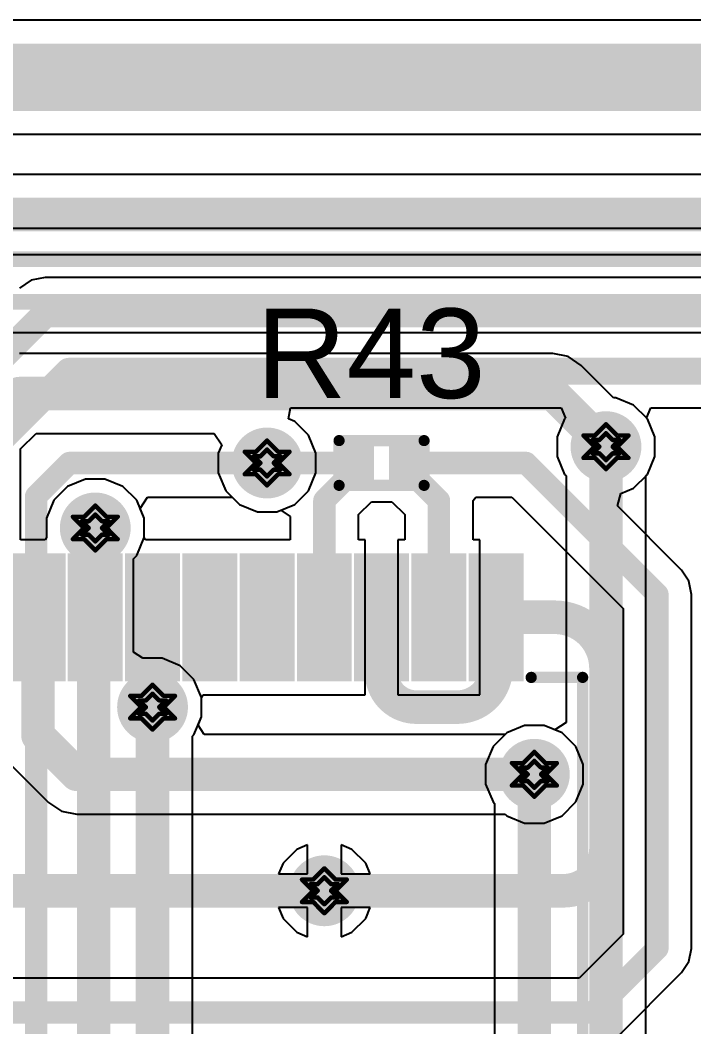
# Model space of a CAD drawing. Header units: inches. Extents: x -18 to 237, y -41 to 211.
# Drawn here: x 57.1 to 64.75, y 69.4 to 80.82 of the extents above; entities that cross this region are included whole.
import ezdxf

# ---------------------------------------------------------------- set-up
doc = ezdxf.new("R2010")
doc.units = ezdxf.units.IN
for name, color, linetype in [('Bottom Layer', 5, 'Continuous'), ('Bottom Solder', 6, 'Continuous'), ('Drill Drawing', 1, 'Continuous'), ('Top Layer', 1, 'Continuous'), ('Top Overlay', 2, 'Continuous'), ('Top Paste', 8, 'Continuous'), ('Top Solder', 216, 'Continuous'), ('Via Holes', 16, 'Continuous')]:
    doc.layers.add(name, color=color, linetype=linetype)
doc.styles.add('Arial', font='', dxfattribs={"height": 0.2})
doc.styles.get('Arial').set_extended_font_data('Arial')

# ---------------------------------------------------------------- blocks, each defined once
blk = doc.blocks.new('SSOP_28_208____25')
at = {"layer": 'Top Layer'}
for points in [[(-4.025, 4.435), (-2.775, 4.435), (-2.775, 4.015), (-4.025, 4.015)], [(2.775, 4.435), (4.025, 4.435), (4.025, 4.015), (2.775, 4.015)], [(-4.025, 3.785), (-2.775, 3.785), (-2.775, 3.365), (-4.025, 3.365)], [(2.775, 3.785), (4.025, 3.785), (4.025, 3.365), (2.775, 3.365)], [(-4.025, 3.135), (-2.775, 3.135), (-2.775, 2.715), (-4.025, 2.715)], [(2.775, 3.135), (4.025, 3.135), (4.025, 2.715), (2.775, 2.715)], [(-4.025, 2.485), (-2.775, 2.485), (-2.775, 2.065), (-4.025, 2.065)], [(2.775, 2.485), (4.025, 2.485), (4.025, 2.065), (2.775, 2.065)], [(-4.025, 1.835), (-2.775, 1.835), (-2.775, 1.415), (-4.025, 1.415)], [(2.775, 1.835), (4.025, 1.835), (4.025, 1.415), (2.775, 1.415)], [(-4.025, 1.185), (-2.775, 1.185), (-2.775, 0.765), (-4.025, 0.765)], [(2.775, 1.185), (4.025, 1.185), (4.025, 0.765), (2.775, 0.765)], [(-4.025, 0.535), (-2.775, 0.535), (-2.775, 0.115), (-4.025, 0.115)], [(2.775, 0.535), (4.025, 0.535), (4.025, 0.115), (2.775, 0.115)], [(-4.025, -0.115), (-2.775, -0.115), (-2.775, -0.535), (-4.025, -0.535)], [(2.775, -0.115), (4.025, -0.115), (4.025, -0.535), (2.775, -0.535)], [(-4.025, -0.765), (-2.775, -0.765), (-2.775, -1.185), (-4.025, -1.185)], [(2.775, -0.765), (4.025, -0.765), (4.025, -1.185), (2.775, -1.185)], [(-4.025, -1.415), (-2.775, -1.415), (-2.775, -1.835), (-4.025, -1.835)], [(2.775, -1.415), (4.025, -1.415), (4.025, -1.835), (2.775, -1.835)], [(-4.025, -2.065), (-2.775, -2.065), (-2.775, -2.485), (-4.025, -2.485)], [(2.775, -2.065), (4.025, -2.065), (4.025, -2.485), (2.775, -2.485)], [(-4.025, -2.715), (-2.775, -2.715), (-2.775, -3.135), (-4.025, -3.135)], [(2.775, -2.715), (4.025, -2.715), (4.025, -3.135), (2.775, -3.135)], [(-4.025, -3.365), (-2.775, -3.365), (-2.775, -3.785), (-4.025, -3.785)], [(2.775, -3.365), (4.025, -3.365), (4.025, -3.785), (2.775, -3.785)], [(-4.025, -4.015), (-2.775, -4.015), (-2.775, -4.435), (-4.025, -4.435)], [(2.775, -4.015), (4.025, -4.015), (4.025, -4.435), (2.775, -4.435)]]:
    blk.add_hatch(color=1, dxfattribs=at).paths.add_polyline_path(points)
at = {"layer": 'Top Overlay'}
blk.add_hatch(color=2, dxfattribs=at).paths.add_polyline_path([(-2.67, 3.988), (-2.416, 3.988), (-2.416, 4.445), (-2.67, 4.445)])
at = {"layer": 'Top Paste'}
for points in [[(-4.025, 4.435), (-2.775, 4.435), (-2.775, 4.015), (-4.025, 4.015)], [(2.775, 4.435), (4.025, 4.435), (4.025, 4.015), (2.775, 4.015)], [(-4.025, 3.785), (-2.775, 3.785), (-2.775, 3.365), (-4.025, 3.365)], [(2.775, 3.785), (4.025, 3.785), (4.025, 3.365), (2.775, 3.365)], [(-4.025, 3.135), (-2.775, 3.135), (-2.775, 2.715), (-4.025, 2.715)], [(2.775, 3.135), (4.025, 3.135), (4.025, 2.715), (2.775, 2.715)], [(-4.025, 2.485), (-2.775, 2.485), (-2.775, 2.065), (-4.025, 2.065)], [(2.775, 2.485), (4.025, 2.485), (4.025, 2.065), (2.775, 2.065)], [(-4.025, 1.835), (-2.775, 1.835), (-2.775, 1.415), (-4.025, 1.415)], [(2.775, 1.835), (4.025, 1.835), (4.025, 1.415), (2.775, 1.415)], [(-4.025, 1.185), (-2.775, 1.185), (-2.775, 0.765), (-4.025, 0.765)], [(2.775, 1.185), (4.025, 1.185), (4.025, 0.765), (2.775, 0.765)], [(-4.025, 0.535), (-2.775, 0.535), (-2.775, 0.115), (-4.025, 0.115)], [(2.775, 0.535), (4.025, 0.535), (4.025, 0.115), (2.775, 0.115)], [(-4.025, -0.115), (-2.775, -0.115), (-2.775, -0.535), (-4.025, -0.535)], [(2.775, -0.115), (4.025, -0.115), (4.025, -0.535), (2.775, -0.535)], [(-4.025, -0.765), (-2.775, -0.765), (-2.775, -1.185), (-4.025, -1.185)], [(2.775, -0.765), (4.025, -0.765), (4.025, -1.185), (2.775, -1.185)], [(-4.025, -1.415), (-2.775, -1.415), (-2.775, -1.835), (-4.025, -1.835)], [(2.775, -1.415), (4.025, -1.415), (4.025, -1.835), (2.775, -1.835)], [(-4.025, -2.065), (-2.775, -2.065), (-2.775, -2.485), (-4.025, -2.485)], [(2.775, -2.065), (4.025, -2.065), (4.025, -2.485), (2.775, -2.485)], [(-4.025, -2.715), (-2.775, -2.715), (-2.775, -3.135), (-4.025, -3.135)], [(2.775, -2.715), (4.025, -2.715), (4.025, -3.135), (2.775, -3.135)], [(-4.025, -3.365), (-2.775, -3.365), (-2.775, -3.785), (-4.025, -3.785)], [(2.775, -3.365), (4.025, -3.365), (4.025, -3.785), (2.775, -3.785)], [(-4.025, -4.015), (-2.775, -4.015), (-2.775, -4.435), (-4.025, -4.435)], [(2.775, -4.015), (4.025, -4.015), (4.025, -4.435), (2.775, -4.435)]]:
    blk.add_hatch(color=8, dxfattribs=at).paths.add_polyline_path(points)
at = {"layer": 'Top Solder'}
for points in [[(-4.127, 4.537), (-2.673, 4.537), (-2.673, 3.913), (-4.127, 3.913)], [(2.673, 4.537), (4.127, 4.537), (4.127, 3.913), (2.673, 3.913)], [(-4.127, 3.887), (-2.673, 3.887), (-2.673, 3.263), (-4.127, 3.263)], [(2.673, 3.887), (4.127, 3.887), (4.127, 3.263), (2.673, 3.263)], [(-4.127, 3.237), (-2.673, 3.237), (-2.673, 2.613), (-4.127, 2.613)], [(2.673, 3.237), (4.127, 3.237), (4.127, 2.613), (2.673, 2.613)], [(-4.127, 2.587), (-2.673, 2.587), (-2.673, 1.963), (-4.127, 1.963)], [(2.673, 2.587), (4.127, 2.587), (4.127, 1.963), (2.673, 1.963)], [(-4.127, 1.937), (-2.673, 1.937), (-2.673, 1.313), (-4.127, 1.313)], [(2.673, 1.937), (4.127, 1.937), (4.127, 1.313), (2.673, 1.313)], [(-4.127, 1.287), (-2.673, 1.287), (-2.673, 0.663), (-4.127, 0.663)], [(2.673, 1.287), (4.127, 1.287), (4.127, 0.663), (2.673, 0.663)], [(-4.127, 0.637), (-2.673, 0.637), (-2.673, 0.013), (-4.127, 0.013)], [(2.673, 0.637), (4.127, 0.637), (4.127, 0.013), (2.673, 0.013)], [(-4.127, -0.013), (-2.673, -0.013), (-2.673, -0.637), (-4.127, -0.637)], [(2.673, -0.013), (4.127, -0.013), (4.127, -0.637), (2.673, -0.637)], [(-4.127, -0.663), (-2.673, -0.663), (-2.673, -1.287), (-4.127, -1.287)], [(2.673, -0.663), (4.127, -0.663), (4.127, -1.287), (2.673, -1.287)], [(-4.127, -1.313), (-2.673, -1.313), (-2.673, -1.937), (-4.127, -1.937)], [(2.673, -1.313), (4.127, -1.313), (4.127, -1.937), (2.673, -1.937)], [(-4.127, -1.963), (-2.673, -1.963), (-2.673, -2.587), (-4.127, -2.587)], [(2.673, -1.963), (4.127, -1.963), (4.127, -2.587), (2.673, -2.587)], [(-4.127, -2.613), (-2.673, -2.613), (-2.673, -3.237), (-4.127, -3.237)], [(2.673, -2.613), (4.127, -2.613), (4.127, -3.237), (2.673, -3.237)], [(-4.127, -3.263), (-2.673, -3.263), (-2.673, -3.887), (-4.127, -3.887)], [(2.673, -3.263), (4.127, -3.263), (4.127, -3.887), (2.673, -3.887)], [(-4.127, -3.913), (-2.673, -3.913), (-2.673, -4.537), (-4.127, -4.537)], [(2.673, -3.913), (4.127, -3.913), (4.127, -4.537), (2.673, -4.537)]]:
    blk.add_hatch(color=216, dxfattribs=at).paths.add_polyline_path(points)
at = {"layer": 'Top Overlay'}
for points, const_width in [([(-2.718, 5.207), (2.718, 5.207)], 0.127), ([(-2.718, 5.207), (-2.718, 4.623)], 0.127), ([(2.718, 5.207), (2.718, 4.623)], 0.127), ([(-4.343, 4.369), (-4.343, 4.115)], 0.2), ([(-4.343, 4.369), (-4.216, 4.242)], 0.2), ([(-4.216, 4.242), (-4.343, 4.115)], 0.2), ([(-2.718, -4.623), (-2.718, -5.207)], 0.127), ([(2.718, -4.623), (2.718, -5.207)], 0.127), ([(-2.718, -5.207), (2.718, -5.207)], 0.127)]:
    blk.add_lwpolyline(points, dxfattribs=dict(at, const_width=const_width))
for points, const_width in [([(-2.75, 5.207, 1), (-2.686, 5.207, 1)], 0.0635), ([(-2.75, 5.207, 1), (-2.686, 5.207, 1)], 0.0635), ([(2.686, 5.207, 1), (2.75, 5.207, 1)], 0.0635), ([(2.686, 5.207, 1), (2.75, 5.207, 1)], 0.0635), ([(-2.75, 4.623, 1), (-2.686, 4.623, 1)], 0.0635), ([(2.686, 4.623, 1), (2.75, 4.623, 1)], 0.0635), ([(-4.393, 4.369, 1), (-4.293, 4.369, 1)], 0.1), ([(-4.393, 4.369, 1), (-4.293, 4.369, 1)], 0.1), ([(-4.266, 4.242, 1), (-4.166, 4.242, 1)], 0.1), ([(-4.266, 4.242, 1), (-4.166, 4.242, 1)], 0.1), ([(-4.393, 4.115, 1), (-4.293, 4.115, 1)], 0.1), ([(-4.393, 4.115, 1), (-4.293, 4.115, 1)], 0.1), ([(-2.75, -4.623, 1), (-2.686, -4.623, 1)], 0.0635), ([(2.686, -4.623, 1), (2.75, -4.623, 1)], 0.0635), ([(-2.75, -5.207, 1), (-2.686, -5.207, 1)], 0.0635), ([(-2.75, -5.207, 1), (-2.686, -5.207, 1)], 0.0635), ([(2.686, -5.207, 1), (2.75, -5.207, 1)], 0.0635), ([(2.686, -5.207, 1), (2.75, -5.207, 1)], 0.0635)]:
    blk.add_lwpolyline(points, format="xyb", close=True, dxfattribs=dict(at, const_width=const_width))
blk = doc.blocks.new('R___0201_40')
at = {"layer": 'Top Layer'}
for points in [[(-0.41, 0.185), (-0.14, 0.185), (-0.14, -0.185), (-0.41, -0.185)], [(0.14, 0.185), (0.41, 0.185), (0.41, -0.185), (0.14, -0.185)]]:
    blk.add_hatch(color=1, dxfattribs=at).paths.add_polyline_path(points)
at = {"layer": 'Top Paste'}
for points in [[(-0.41, 0.185), (-0.14, 0.185), (-0.14, -0.185), (-0.41, -0.185)], [(0.14, 0.185), (0.41, 0.185), (0.41, -0.185), (0.14, -0.185)]]:
    blk.add_hatch(color=8, dxfattribs=at).paths.add_polyline_path(points)
at = {"layer": 'Top Solder'}
for points in [[(-0.465, 0.24), (-0.085, 0.24), (-0.085, -0.24), (-0.465, -0.24)], [(0.085, 0.24), (0.465, 0.24), (0.465, -0.24), (0.085, -0.24)]]:
    blk.add_hatch(color=216, dxfattribs=at).paths.add_polyline_path(points)
at = {"layer": 'Top Overlay', "const_width": 0.127}
for points in [[(-0.483, -0.254), (-0.483, 0.254)], [(-0.483, 0.254), (0.483, 0.254)], [(0.483, -0.254), (0.483, 0.254)], [(-0.483, -0.254), (0.483, -0.254)]]:
    blk.add_lwpolyline(points, dxfattribs=at)
at = {"layer": 'Top Overlay', "const_width": 0.0635}
for points in [[(-0.514, 0.254, 1), (-0.451, 0.254, 1)], [(-0.514, 0.254, 1), (-0.451, 0.254, 1)], [(0.451, 0.254, 1), (0.514, 0.254, 1)], [(0.451, 0.254, 1), (0.514, 0.254, 1)], [(-0.514, -0.254, 1), (-0.451, -0.254, 1)], [(-0.514, -0.254, 1), (-0.451, -0.254, 1)], [(0.451, -0.254, 1), (0.514, -0.254, 1)], [(0.451, -0.254, 1), (0.514, -0.254, 1)]]:
    blk.add_lwpolyline(points, format="xyb", close=True, dxfattribs=at)

msp = doc.modelspace()

# ---------------------------------------------------------------- hatches: boundary and pattern name
at = {"layer": 'Bottom Layer'}
h = msp.add_hatch(color=5, dxfattribs=at)
edge = h.paths.add_edge_path()
edge.add_arc((63.754, 75.982), 0.3, 0, 360)
h = msp.add_hatch(color=5, dxfattribs=at)
edge = h.paths.add_edge_path()
edge.add_arc((59.907, 75.797), 0.3, 0, 360)
h = msp.add_hatch(color=5, dxfattribs=at)
edge = h.paths.add_edge_path()
edge.add_arc((57.957, 75.06), 0.3, 0, 360)
h = msp.add_hatch(color=5, dxfattribs=at)
edge = h.paths.add_edge_path()
edge.add_arc((58.607, 73.028), 0.3, 0, 360)
h = msp.add_hatch(color=5, dxfattribs=at)
edge = h.paths.add_edge_path()
edge.add_arc((62.941, 72.266), 0.3, 0, 360)
h = msp.add_hatch(color=5, dxfattribs=at)
edge = h.paths.add_edge_path()
edge.add_arc((60.557, 70.945), 0.3, 0, 360)
at = {"layer": 'Bottom Solder'}
h = msp.add_hatch(color=6, dxfattribs=at)
edge = h.paths.add_edge_path()
edge.add_arc((63.754, 75.982), 0.402, 0, 360)
h = msp.add_hatch(color=6, dxfattribs=at)
edge = h.paths.add_edge_path()
edge.add_arc((59.907, 75.797), 0.402, 0, 360)
h = msp.add_hatch(color=6, dxfattribs=at)
edge = h.paths.add_edge_path()
edge.add_arc((57.957, 75.06), 0.402, 0, 360)
h = msp.add_hatch(color=6, dxfattribs=at)
edge = h.paths.add_edge_path()
edge.add_arc((58.607, 73.028), 0.402, 0, 360)
h = msp.add_hatch(color=6, dxfattribs=at)
edge = h.paths.add_edge_path()
edge.add_arc((62.941, 72.266), 0.402, 0, 360)
h = msp.add_hatch(color=6, dxfattribs=at)
edge = h.paths.add_edge_path()
edge.add_arc((60.557, 70.945), 0.402, 0, 360)
at = {"layer": 'Top Layer'}
h = msp.add_hatch(color=1, dxfattribs=at)
edge = h.paths.add_edge_path()
edge.add_arc((63.754, 75.982), 0.3, 0, 360)
h = msp.add_hatch(color=1, dxfattribs=at)
edge = h.paths.add_edge_path()
edge.add_arc((59.907, 75.797), 0.3, 0, 360)
h = msp.add_hatch(color=1, dxfattribs=at)
edge = h.paths.add_edge_path()
edge.add_arc((57.957, 75.06), 0.3, 0, 360)
h = msp.add_hatch(color=1, dxfattribs=at)
edge = h.paths.add_edge_path()
edge.add_arc((58.607, 73.028), 0.3, 0, 360)
h = msp.add_hatch(color=1, dxfattribs=at)
edge = h.paths.add_edge_path()
edge.add_arc((62.941, 72.266), 0.3, 0, 360)
h = msp.add_hatch(color=1, dxfattribs=at)
edge = h.paths.add_edge_path()
edge.add_arc((60.557, 70.945), 0.3, 0, 360)
at = {"layer": 'Top Solder'}
h = msp.add_hatch(color=216, dxfattribs=at)
edge = h.paths.add_edge_path()
edge.add_arc((63.754, 75.982), 0.402, 0, 360)
h = msp.add_hatch(color=216, dxfattribs=at)
edge = h.paths.add_edge_path()
edge.add_arc((59.907, 75.797), 0.402, 0, 360)
h = msp.add_hatch(color=216, dxfattribs=at)
edge = h.paths.add_edge_path()
edge.add_arc((57.957, 75.06), 0.402, 0, 360)
h = msp.add_hatch(color=216, dxfattribs=at)
edge = h.paths.add_edge_path()
edge.add_arc((58.607, 73.028), 0.402, 0, 360)
h = msp.add_hatch(color=216, dxfattribs=at)
edge = h.paths.add_edge_path()
edge.add_arc((62.941, 72.266), 0.402, 0, 360)
h = msp.add_hatch(color=216, dxfattribs=at)
edge = h.paths.add_edge_path()
edge.add_arc((60.557, 70.945), 0.402, 0, 360)
at = {"layer": 'Via Holes'}
h = msp.add_hatch(color=7, dxfattribs=at)
edge = h.paths.add_edge_path()
edge.add_arc((63.754, 75.982), 0.15, 0, 360)
h = msp.add_hatch(color=7, dxfattribs=at)
edge = h.paths.add_edge_path()
edge.add_arc((59.907, 75.797), 0.15, 0, 360)
h = msp.add_hatch(color=7, dxfattribs=at)
edge = h.paths.add_edge_path()
edge.add_arc((57.957, 75.06), 0.15, 0, 360)
h = msp.add_hatch(color=7, dxfattribs=at)
edge = h.paths.add_edge_path()
edge.add_arc((58.607, 73.028), 0.15, 0, 360)
h = msp.add_hatch(color=7, dxfattribs=at)
edge = h.paths.add_edge_path()
edge.add_arc((62.941, 72.266), 0.15, 0, 360)
h = msp.add_hatch(color=7, dxfattribs=at)
edge = h.paths.add_edge_path()
edge.add_arc((60.557, 70.945), 0.15, 0, 360)

# ---------------------------------------------------------------- linework, layer by layer
at = {"layer": 'Bottom Layer'}
for p, q in [((72.728, 80.82), (50.714, 80.82)), ((50.982, 79.525), (72.459, 79.525)), ((72.238, 79.069), (55.372, 79.069)), ((55.56, 78.163), (72.238, 78.163)), ((57.389, 77.902), (57.23, 77.871)), ((69.051, 77.902), (57.389, 77.902)), ((57.23, 77.871), (57.096, 77.781)), ((60.149, 76.297), (60.174, 76.424)), ((60.174, 76.424), (63.246, 76.424)), ((63.246, 76.424), (63.295, 76.306)), ((64.213, 76.306), (64.262, 76.424)), ((64.262, 76.424), (68.26, 76.424)), ((60.221, 76.267), (60.149, 76.297)), ((63.284, 76.296), (63.2, 76.092)), ((63.295, 76.306), (63.284, 76.296)), ((64.224, 76.296), (64.213, 76.306)), ((64.308, 76.092), (64.224, 76.296)), ((60.377, 76.111), (60.221, 76.267)), ((60.461, 75.907), (60.377, 76.111)), ((63.2, 76.092), (63.2, 75.872)), ((64.308, 75.872), (64.308, 76.092)), ((60.461, 75.687), (60.461, 75.907)), ((63.2, 75.872), (63.284, 75.668)), ((64.224, 75.668), (64.308, 75.872)), ((60.377, 75.483), (60.461, 75.687)), ((63.284, 75.668), (63.301, 75.652)), ((63.301, 75.652), (63.301, 72.854)), ((64.207, 75.652), (64.224, 75.668)), ((64.207, 59.566), (64.207, 75.652)), ((60.221, 75.327), (60.377, 75.483)), ((58.465, 75.282), (58.55, 75.409)), ((58.55, 75.409), (59.512, 75.409)), ((59.512, 75.409), (59.593, 75.327)), ((58.511, 75.17), (58.465, 75.282)), ((59.593, 75.327), (59.797, 75.243)), ((60.017, 75.243), (60.221, 75.327)), ((58.511, 74.95), (58.511, 75.17)), ((59.797, 75.243), (60.017, 75.243)), ((58.427, 74.746), (58.511, 74.95)), ((58.392, 74.711), (58.427, 74.746)), ((58.392, 73.652), (58.392, 74.711)), ((58.497, 73.582), (58.392, 73.652)), ((58.717, 73.582), (58.497, 73.582)), ((58.921, 73.498), (58.717, 73.582)), ((59.077, 73.342), (58.921, 73.498)), ((59.161, 73.138), (59.077, 73.342)), ((59.161, 72.918), (59.161, 73.138)), ((59.077, 72.714), (59.161, 72.918)), ((63.301, 72.854), (63.174, 72.769)), ((62.627, 72.736), (62.472, 72.58)), ((62.831, 72.82), (62.627, 72.736)), ((63.051, 72.82), (62.831, 72.82)), ((63.174, 72.769), (63.051, 72.82)), ((59.06, 72.698), (59.077, 72.714)), ((59.06, 56.888), (59.06, 72.698)), ((62.472, 72.58), (62.387, 72.376)), ((62.387, 72.376), (62.387, 72.156)), ((62.387, 72.156), (62.472, 71.952)), ((62.472, 71.952), (62.488, 71.936)), ((62.488, 71.936), (62.488, 58.78)), ((60.243, 71.415), (60.088, 71.259)), ((60.367, 71.466), (60.243, 71.415)), ((60.367, 71.136), (60.367, 71.466)), ((60.871, 71.415), (60.748, 71.466)), ((60.748, 71.466), (60.748, 71.136)), ((61.027, 71.259), (60.871, 71.415)), ((60.088, 71.259), (60.036, 71.136)), ((61.078, 71.136), (61.027, 71.259)), ((60.036, 71.136), (60.367, 71.136)), ((60.748, 71.136), (61.078, 71.136)), ((60.367, 70.755), (60.036, 70.755)), ((60.036, 70.755), (60.088, 70.631)), ((60.367, 70.424), (60.367, 70.755)), ((61.078, 70.755), (60.748, 70.755)), ((60.748, 70.755), (60.748, 70.424)), ((61.027, 70.631), (61.078, 70.755)), ((60.088, 70.631), (60.243, 70.476)), ((60.871, 70.476), (61.027, 70.631)), ((60.243, 70.476), (60.367, 70.424)), ((60.748, 70.424), (60.871, 70.476))]:
    msp.add_line(p, q, dxfattribs=at)
for points, const_width in [([(50.714, 80.172), (72.728, 80.172)], 0.762), ([(55.372, 78.616), (72.568, 78.616)], 0.381), ([(56.007, 76.106), (57.389, 77.488)], 0.305), ([(57.389, 77.488), (69.051, 77.488)], 0.305), ([(56.82, 76), (57.658, 76.838)], 0.305), ([(57.658, 76.838), (68.432, 76.838)], 0.305), ([(63.754, 59.236), (63.754, 75.982)], 0.381), ([(57.285, 75.419), (57.664, 75.797)], 0.254), ([(57.664, 75.797), (59.907, 75.797)], 0.254), ([(57.285, 61.3), (57.285, 75.419)], 0.254), ([(57.939, 75.042), (57.957, 75.06)], 0.381), ([(57.939, 57.075), (57.939, 75.042)], 0.381), ([(58.607, 56.888), (58.607, 73.028)], 0.381), ([(62.941, 58.45), (62.941, 72.266)], 0.381)]:
    msp.add_lwpolyline(points, dxfattribs=dict(at, const_width=const_width))
for points, const_width in [([(57.313, 77.488, 1), (57.465, 77.488, 1)], 0.152), ([(57.313, 77.488, 1), (57.465, 77.488, 1)], 0.152), ([(57.582, 76.838, 1), (57.734, 76.838, 1)], 0.152), ([(57.582, 76.838, 1), (57.734, 76.838, 1)], 0.152), ([(63.659, 75.982, 1), (63.849, 75.982, 1)], 0.191), ([(57.6, 75.797, 1), (57.727, 75.797, 1)], 0.127), ([(57.6, 75.797, 1), (57.727, 75.797, 1)], 0.127), ([(59.844, 75.797, 1), (59.971, 75.797, 1)], 0.127), ([(57.222, 75.419, 1), (57.349, 75.419, 1)], 0.127), ([(57.222, 75.419, 1), (57.349, 75.419, 1)], 0.127), ([(57.862, 75.06, 1), (58.052, 75.06, 1)], 0.191), ([(57.844, 75.042, 1), (58.034, 75.042, 1)], 0.191), ([(57.844, 75.042, 1), (58.034, 75.042, 1)], 0.191), ([(58.512, 73.028, 1), (58.702, 73.028, 1)], 0.191), ([(62.846, 72.266, 1), (63.036, 72.266, 1)], 0.191)]:
    msp.add_lwpolyline(points, format="xyb", close=True, dxfattribs=dict(at, const_width=const_width))
at = {"layer": 'Drill Drawing', "const_width": 0.0508}
for points in [[(63.627, 76.109), (63.754, 76.236)], [(63.754, 76.236), (63.881, 76.109)], [(59.78, 75.924), (59.907, 76.051)], [(59.907, 76.051), (60.034, 75.924)], [(63.5, 76.109), (63.627, 75.982)], [(63.5, 76.109), (63.627, 76.109)], [(63.602, 76.058), (63.678, 75.982)], [(63.602, 76.058), (63.678, 76.058)], [(63.678, 76.058), (63.754, 76.134)], [(63.754, 76.134), (63.83, 76.058)], [(63.83, 76.058), (63.906, 76.058)], [(63.83, 75.982), (63.906, 76.058)], [(63.881, 76.109), (64.008, 76.109)], [(63.881, 75.982), (64.008, 76.109)], [(59.653, 75.924), (59.78, 75.797)], [(59.653, 75.924), (59.78, 75.924)], [(59.831, 75.873), (59.907, 75.949)], [(59.907, 75.949), (59.983, 75.873)], [(60.034, 75.924), (60.161, 75.924)], [(60.034, 75.797), (60.161, 75.924)], [(63.5, 75.855), (63.627, 75.982)], [(63.602, 75.906), (63.678, 75.982)], [(63.83, 75.982), (63.906, 75.906)], [(63.881, 75.982), (64.008, 75.855)], [(59.653, 75.67), (59.78, 75.797)], [(59.755, 75.873), (59.831, 75.797)], [(59.755, 75.873), (59.831, 75.873)], [(59.755, 75.721), (59.831, 75.797)], [(59.983, 75.873), (60.06, 75.873)], [(59.983, 75.797), (60.06, 75.873)], [(59.983, 75.797), (60.06, 75.721)], [(60.034, 75.797), (60.161, 75.67)], [(63.5, 75.855), (63.627, 75.855)], [(63.602, 75.906), (63.678, 75.906)], [(63.627, 75.855), (63.754, 75.728)], [(63.678, 75.906), (63.754, 75.83)], [(63.754, 75.83), (63.83, 75.906)], [(63.754, 75.728), (63.881, 75.855)], [(63.83, 75.906), (63.906, 75.906)], [(63.881, 75.855), (64.008, 75.855)], [(59.755, 75.721), (59.831, 75.721)], [(59.831, 75.721), (59.907, 75.645)], [(59.907, 75.645), (59.983, 75.721)], [(59.983, 75.721), (60.06, 75.721)], [(59.653, 75.67), (59.78, 75.67)], [(59.78, 75.67), (59.907, 75.543)], [(59.907, 75.543), (60.034, 75.67)], [(60.034, 75.67), (60.161, 75.67)], [(57.83, 75.187), (57.957, 75.314)], [(57.957, 75.314), (58.084, 75.187)], [(57.703, 75.187), (57.83, 75.06)], [(57.703, 75.187), (57.83, 75.187)], [(57.805, 75.136), (57.881, 75.06)], [(57.805, 75.136), (57.881, 75.136)], [(57.881, 75.136), (57.957, 75.212)], [(57.957, 75.212), (58.033, 75.136)], [(58.033, 75.136), (58.11, 75.136)], [(58.033, 75.06), (58.11, 75.136)], [(58.084, 75.187), (58.211, 75.187)], [(58.084, 75.06), (58.211, 75.187)], [(57.703, 74.933), (57.83, 75.06)], [(57.805, 74.984), (57.881, 75.06)], [(58.033, 75.06), (58.11, 74.984)], [(58.084, 75.06), (58.211, 74.933)], [(57.703, 74.933), (57.83, 74.933)], [(57.805, 74.984), (57.881, 74.984)], [(57.83, 74.933), (57.957, 74.806)], [(57.881, 74.984), (57.957, 74.908)], [(57.957, 74.908), (58.033, 74.984)], [(57.957, 74.806), (58.084, 74.933)], [(58.033, 74.984), (58.11, 74.984)], [(58.084, 74.933), (58.211, 74.933)], [(58.48, 73.155), (58.607, 73.282)], [(58.607, 73.282), (58.734, 73.155)], [(58.531, 73.104), (58.607, 73.18)], [(58.607, 73.18), (58.683, 73.104)], [(58.353, 73.155), (58.48, 73.028)], [(58.353, 73.155), (58.48, 73.155)], [(58.455, 73.104), (58.531, 73.028)], [(58.455, 73.104), (58.531, 73.104)], [(58.683, 73.104), (58.76, 73.104)], [(58.683, 73.028), (58.76, 73.104)], [(58.734, 73.155), (58.861, 73.155)], [(58.734, 73.028), (58.861, 73.155)], [(58.353, 72.901), (58.48, 73.028)], [(58.455, 72.952), (58.531, 73.028)], [(58.455, 72.952), (58.531, 72.952)], [(58.531, 72.952), (58.607, 72.876)], [(58.607, 72.876), (58.683, 72.952)], [(58.683, 73.028), (58.76, 72.952)], [(58.683, 72.952), (58.76, 72.952)], [(58.734, 73.028), (58.861, 72.901)], [(58.353, 72.901), (58.48, 72.901)], [(58.48, 72.901), (58.607, 72.774)], [(58.607, 72.774), (58.734, 72.901)], [(58.734, 72.901), (58.861, 72.901)], [(62.814, 72.393), (62.941, 72.52)], [(62.941, 72.52), (63.068, 72.393)], [(62.687, 72.393), (62.814, 72.266)], [(62.687, 72.393), (62.814, 72.393)], [(62.865, 72.342), (62.941, 72.418)], [(62.941, 72.418), (63.017, 72.342)], [(63.068, 72.393), (63.195, 72.393)], [(63.068, 72.266), (63.195, 72.393)], [(62.687, 72.139), (62.814, 72.266)], [(62.789, 72.342), (62.865, 72.266)], [(62.789, 72.342), (62.865, 72.342)], [(62.789, 72.19), (62.865, 72.266)], [(63.017, 72.342), (63.094, 72.342)], [(63.017, 72.266), (63.094, 72.342)], [(63.017, 72.266), (63.094, 72.19)], [(63.068, 72.266), (63.195, 72.139)], [(62.687, 72.139), (62.814, 72.139)], [(62.789, 72.19), (62.865, 72.19)], [(62.814, 72.139), (62.941, 72.012)], [(62.865, 72.19), (62.941, 72.114)], [(62.941, 72.114), (63.017, 72.19)], [(62.941, 72.012), (63.068, 72.139)], [(63.017, 72.19), (63.094, 72.19)], [(63.068, 72.139), (63.195, 72.139)], [(60.43, 71.072), (60.557, 71.199)], [(60.557, 71.199), (60.684, 71.072)], [(60.303, 71.072), (60.43, 70.945)], [(60.303, 71.072), (60.43, 71.072)], [(60.405, 71.021), (60.481, 70.945)], [(60.405, 71.021), (60.481, 71.021)], [(60.481, 71.021), (60.557, 71.098)], [(60.557, 71.098), (60.633, 71.021)], [(60.633, 71.021), (60.71, 71.021)], [(60.633, 70.945), (60.71, 71.021)], [(60.684, 71.072), (60.811, 71.072)], [(60.684, 70.945), (60.811, 71.072)], [(60.303, 70.818), (60.43, 70.945)], [(60.405, 70.869), (60.481, 70.945)], [(60.633, 70.945), (60.71, 70.869)], [(60.684, 70.945), (60.811, 70.818)], [(60.303, 70.818), (60.43, 70.818)], [(60.405, 70.869), (60.481, 70.869)], [(60.43, 70.818), (60.557, 70.691)], [(60.481, 70.869), (60.557, 70.793)], [(60.557, 70.793), (60.633, 70.869)], [(60.557, 70.691), (60.684, 70.818)], [(60.633, 70.869), (60.71, 70.869)], [(60.684, 70.818), (60.811, 70.818)]]:
    msp.add_lwpolyline(points, dxfattribs=at)
at = {"layer": 'Drill Drawing', "const_width": 0.0254}
for points in [[(63.741, 76.236, 1), (63.767, 76.236, 1)], [(63.741, 76.236, 1), (63.767, 76.236, 1)], [(59.895, 76.051, 1), (59.92, 76.051, 1)], [(59.895, 76.051, 1), (59.92, 76.051, 1)], [(63.487, 76.109, 1), (63.513, 76.109, 1)], [(63.487, 76.109, 1), (63.513, 76.109, 1)], [(63.589, 76.058, 1), (63.614, 76.058, 1)], [(63.589, 76.058, 1), (63.614, 76.058, 1)], [(63.614, 76.109, 1), (63.64, 76.109, 1)], [(63.614, 76.109, 1), (63.64, 76.109, 1)], [(63.665, 76.058, 1), (63.691, 76.058, 1)], [(63.665, 76.058, 1), (63.691, 76.058, 1)], [(63.741, 76.134, 1), (63.767, 76.134, 1)], [(63.741, 76.134, 1), (63.767, 76.134, 1)], [(63.818, 76.058, 1), (63.843, 76.058, 1)], [(63.818, 76.058, 1), (63.843, 76.058, 1)], [(63.868, 76.109, 1), (63.894, 76.109, 1)], [(63.868, 76.109, 1), (63.894, 76.109, 1)], [(63.894, 76.058, 1), (63.919, 76.058, 1)], [(63.894, 76.058, 1), (63.919, 76.058, 1)], [(63.995, 76.109, 1), (64.021, 76.109, 1)], [(63.995, 76.109, 1), (64.021, 76.109, 1)], [(59.641, 75.924, 1), (59.666, 75.924, 1)], [(59.641, 75.924, 1), (59.666, 75.924, 1)], [(59.768, 75.924, 1), (59.793, 75.924, 1)], [(59.768, 75.924, 1), (59.793, 75.924, 1)], [(59.895, 75.949, 1), (59.92, 75.949, 1)], [(59.895, 75.949, 1), (59.92, 75.949, 1)], [(60.022, 75.924, 1), (60.047, 75.924, 1)], [(60.022, 75.924, 1), (60.047, 75.924, 1)], [(60.149, 75.924, 1), (60.174, 75.924, 1)], [(60.149, 75.924, 1), (60.174, 75.924, 1)], [(63.614, 75.982, 1), (63.64, 75.982, 1)], [(63.614, 75.982, 1), (63.64, 75.982, 1)], [(63.665, 75.982, 1), (63.691, 75.982, 1)], [(63.665, 75.982, 1), (63.691, 75.982, 1)], [(63.818, 75.982, 1), (63.843, 75.982, 1)], [(63.818, 75.982, 1), (63.843, 75.982, 1)], [(63.868, 75.982, 1), (63.894, 75.982, 1)], [(63.868, 75.982, 1), (63.894, 75.982, 1)], [(59.742, 75.873, 1), (59.768, 75.873, 1)], [(59.742, 75.873, 1), (59.768, 75.873, 1)], [(59.768, 75.797, 1), (59.793, 75.797, 1)], [(59.768, 75.797, 1), (59.793, 75.797, 1)], [(59.818, 75.873, 1), (59.844, 75.873, 1)], [(59.818, 75.873, 1), (59.844, 75.873, 1)], [(59.818, 75.797, 1), (59.844, 75.797, 1)], [(59.818, 75.797, 1), (59.844, 75.797, 1)], [(59.971, 75.873, 1), (59.996, 75.873, 1)], [(59.971, 75.873, 1), (59.996, 75.873, 1)], [(59.971, 75.797, 1), (59.996, 75.797, 1)], [(59.971, 75.797, 1), (59.996, 75.797, 1)], [(60.022, 75.797, 1), (60.047, 75.797, 1)], [(60.022, 75.797, 1), (60.047, 75.797, 1)], [(60.047, 75.873, 1), (60.072, 75.873, 1)], [(60.047, 75.873, 1), (60.072, 75.873, 1)], [(63.487, 75.855, 1), (63.513, 75.855, 1)], [(63.487, 75.855, 1), (63.513, 75.855, 1)], [(63.589, 75.906, 1), (63.614, 75.906, 1)], [(63.589, 75.906, 1), (63.614, 75.906, 1)], [(63.614, 75.855, 1), (63.64, 75.855, 1)], [(63.614, 75.855, 1), (63.64, 75.855, 1)], [(63.665, 75.906, 1), (63.691, 75.906, 1)], [(63.665, 75.906, 1), (63.691, 75.906, 1)], [(63.741, 75.83, 1), (63.767, 75.83, 1)], [(63.741, 75.83, 1), (63.767, 75.83, 1)], [(63.818, 75.906, 1), (63.843, 75.906, 1)], [(63.818, 75.906, 1), (63.843, 75.906, 1)], [(63.868, 75.855, 1), (63.894, 75.855, 1)], [(63.868, 75.855, 1), (63.894, 75.855, 1)], [(63.894, 75.906, 1), (63.919, 75.906, 1)], [(63.894, 75.906, 1), (63.919, 75.906, 1)], [(63.995, 75.855, 1), (64.021, 75.855, 1)], [(63.995, 75.855, 1), (64.021, 75.855, 1)], [(59.742, 75.721, 1), (59.768, 75.721, 1)], [(59.742, 75.721, 1), (59.768, 75.721, 1)], [(59.818, 75.721, 1), (59.844, 75.721, 1)], [(59.818, 75.721, 1), (59.844, 75.721, 1)], [(59.971, 75.721, 1), (59.996, 75.721, 1)], [(59.971, 75.721, 1), (59.996, 75.721, 1)], [(60.047, 75.721, 1), (60.072, 75.721, 1)], [(60.047, 75.721, 1), (60.072, 75.721, 1)], [(63.741, 75.728, 1), (63.767, 75.728, 1)], [(63.741, 75.728, 1), (63.767, 75.728, 1)], [(59.641, 75.67, 1), (59.666, 75.67, 1)], [(59.641, 75.67, 1), (59.666, 75.67, 1)], [(59.768, 75.67, 1), (59.793, 75.67, 1)], [(59.768, 75.67, 1), (59.793, 75.67, 1)], [(59.895, 75.645, 1), (59.92, 75.645, 1)], [(59.895, 75.645, 1), (59.92, 75.645, 1)], [(60.022, 75.67, 1), (60.047, 75.67, 1)], [(60.022, 75.67, 1), (60.047, 75.67, 1)], [(60.149, 75.67, 1), (60.174, 75.67, 1)], [(60.149, 75.67, 1), (60.174, 75.67, 1)], [(59.895, 75.543, 1), (59.92, 75.543, 1)], [(59.895, 75.543, 1), (59.92, 75.543, 1)], [(57.945, 75.314, 1), (57.97, 75.314, 1)], [(57.945, 75.314, 1), (57.97, 75.314, 1)], [(57.691, 75.187, 1), (57.716, 75.187, 1)], [(57.691, 75.187, 1), (57.716, 75.187, 1)], [(57.792, 75.136, 1), (57.818, 75.136, 1)], [(57.792, 75.136, 1), (57.818, 75.136, 1)], [(57.818, 75.187, 1), (57.843, 75.187, 1)], [(57.818, 75.187, 1), (57.843, 75.187, 1)], [(57.868, 75.136, 1), (57.894, 75.136, 1)], [(57.868, 75.136, 1), (57.894, 75.136, 1)], [(57.945, 75.212, 1), (57.97, 75.212, 1)], [(57.945, 75.212, 1), (57.97, 75.212, 1)], [(58.021, 75.136, 1), (58.046, 75.136, 1)], [(58.021, 75.136, 1), (58.046, 75.136, 1)], [(58.072, 75.187, 1), (58.097, 75.187, 1)], [(58.072, 75.187, 1), (58.097, 75.187, 1)], [(58.097, 75.136, 1), (58.122, 75.136, 1)], [(58.097, 75.136, 1), (58.122, 75.136, 1)], [(58.199, 75.187, 1), (58.224, 75.187, 1)], [(58.199, 75.187, 1), (58.224, 75.187, 1)], [(57.818, 75.06, 1), (57.843, 75.06, 1)], [(57.818, 75.06, 1), (57.843, 75.06, 1)], [(57.868, 75.06, 1), (57.894, 75.06, 1)], [(57.868, 75.06, 1), (57.894, 75.06, 1)], [(58.021, 75.06, 1), (58.046, 75.06, 1)], [(58.021, 75.06, 1), (58.046, 75.06, 1)], [(58.072, 75.06, 1), (58.097, 75.06, 1)], [(58.072, 75.06, 1), (58.097, 75.06, 1)], [(57.691, 74.933, 1), (57.716, 74.933, 1)], [(57.691, 74.933, 1), (57.716, 74.933, 1)], [(57.792, 74.984, 1), (57.818, 74.984, 1)], [(57.792, 74.984, 1), (57.818, 74.984, 1)], [(57.818, 74.933, 1), (57.843, 74.933, 1)], [(57.818, 74.933, 1), (57.843, 74.933, 1)], [(57.868, 74.984, 1), (57.894, 74.984, 1)], [(57.868, 74.984, 1), (57.894, 74.984, 1)], [(57.945, 74.908, 1), (57.97, 74.908, 1)], [(57.945, 74.908, 1), (57.97, 74.908, 1)], [(58.021, 74.984, 1), (58.046, 74.984, 1)], [(58.021, 74.984, 1), (58.046, 74.984, 1)], [(58.072, 74.933, 1), (58.097, 74.933, 1)], [(58.072, 74.933, 1), (58.097, 74.933, 1)], [(58.097, 74.984, 1), (58.122, 74.984, 1)], [(58.097, 74.984, 1), (58.122, 74.984, 1)], [(58.199, 74.933, 1), (58.224, 74.933, 1)], [(58.199, 74.933, 1), (58.224, 74.933, 1)], [(57.945, 74.806, 1), (57.97, 74.806, 1)], [(57.945, 74.806, 1), (57.97, 74.806, 1)], [(58.595, 73.282, 1), (58.62, 73.282, 1)], [(58.595, 73.282, 1), (58.62, 73.282, 1)], [(58.595, 73.18, 1), (58.62, 73.18, 1)], [(58.595, 73.18, 1), (58.62, 73.18, 1)], [(58.341, 73.155, 1), (58.366, 73.155, 1)], [(58.341, 73.155, 1), (58.366, 73.155, 1)], [(58.442, 73.104, 1), (58.468, 73.104, 1)], [(58.442, 73.104, 1), (58.468, 73.104, 1)], [(58.468, 73.155, 1), (58.493, 73.155, 1)], [(58.468, 73.155, 1), (58.493, 73.155, 1)], [(58.518, 73.104, 1), (58.544, 73.104, 1)], [(58.518, 73.104, 1), (58.544, 73.104, 1)], [(58.671, 73.104, 1), (58.696, 73.104, 1)], [(58.671, 73.104, 1), (58.696, 73.104, 1)], [(58.722, 73.155, 1), (58.747, 73.155, 1)], [(58.722, 73.155, 1), (58.747, 73.155, 1)], [(58.747, 73.104, 1), (58.772, 73.104, 1)], [(58.747, 73.104, 1), (58.772, 73.104, 1)], [(58.849, 73.155, 1), (58.874, 73.155, 1)], [(58.849, 73.155, 1), (58.874, 73.155, 1)], [(58.442, 72.952, 1), (58.468, 72.952, 1)], [(58.442, 72.952, 1), (58.468, 72.952, 1)], [(58.468, 73.028, 1), (58.493, 73.028, 1)], [(58.468, 73.028, 1), (58.493, 73.028, 1)], [(58.518, 73.028, 1), (58.544, 73.028, 1)], [(58.518, 73.028, 1), (58.544, 73.028, 1)], [(58.518, 72.952, 1), (58.544, 72.952, 1)], [(58.518, 72.952, 1), (58.544, 72.952, 1)], [(58.671, 73.028, 1), (58.696, 73.028, 1)], [(58.671, 73.028, 1), (58.696, 73.028, 1)], [(58.671, 72.952, 1), (58.696, 72.952, 1)], [(58.671, 72.952, 1), (58.696, 72.952, 1)], [(58.722, 73.028, 1), (58.747, 73.028, 1)], [(58.722, 73.028, 1), (58.747, 73.028, 1)], [(58.747, 72.952, 1), (58.772, 72.952, 1)], [(58.747, 72.952, 1), (58.772, 72.952, 1)], [(58.341, 72.901, 1), (58.366, 72.901, 1)], [(58.341, 72.901, 1), (58.366, 72.901, 1)], [(58.468, 72.901, 1), (58.493, 72.901, 1)], [(58.468, 72.901, 1), (58.493, 72.901, 1)], [(58.595, 72.876, 1), (58.62, 72.876, 1)], [(58.595, 72.876, 1), (58.62, 72.876, 1)], [(58.722, 72.901, 1), (58.747, 72.901, 1)], [(58.722, 72.901, 1), (58.747, 72.901, 1)], [(58.849, 72.901, 1), (58.874, 72.901, 1)], [(58.849, 72.901, 1), (58.874, 72.901, 1)], [(58.595, 72.774, 1), (58.62, 72.774, 1)], [(58.595, 72.774, 1), (58.62, 72.774, 1)], [(62.928, 72.52, 1), (62.954, 72.52, 1)], [(62.928, 72.52, 1), (62.954, 72.52, 1)], [(62.674, 72.393, 1), (62.7, 72.393, 1)], [(62.674, 72.393, 1), (62.7, 72.393, 1)], [(62.801, 72.393, 1), (62.827, 72.393, 1)], [(62.801, 72.393, 1), (62.827, 72.393, 1)], [(62.928, 72.418, 1), (62.954, 72.418, 1)], [(62.928, 72.418, 1), (62.954, 72.418, 1)], [(63.055, 72.393, 1), (63.081, 72.393, 1)], [(63.055, 72.393, 1), (63.081, 72.393, 1)], [(63.182, 72.393, 1), (63.208, 72.393, 1)], [(63.182, 72.393, 1), (63.208, 72.393, 1)], [(62.776, 72.342, 1), (62.801, 72.342, 1)], [(62.776, 72.342, 1), (62.801, 72.342, 1)], [(62.801, 72.266, 1), (62.827, 72.266, 1)], [(62.801, 72.266, 1), (62.827, 72.266, 1)], [(62.852, 72.342, 1), (62.878, 72.342, 1)], [(62.852, 72.342, 1), (62.878, 72.342, 1)], [(62.852, 72.266, 1), (62.878, 72.266, 1)], [(62.852, 72.266, 1), (62.878, 72.266, 1)], [(63.005, 72.342, 1), (63.03, 72.342, 1)], [(63.005, 72.342, 1), (63.03, 72.342, 1)], [(63.005, 72.266, 1), (63.03, 72.266, 1)], [(63.005, 72.266, 1), (63.03, 72.266, 1)], [(63.055, 72.266, 1), (63.081, 72.266, 1)], [(63.055, 72.266, 1), (63.081, 72.266, 1)], [(63.081, 72.342, 1), (63.106, 72.342, 1)], [(63.081, 72.342, 1), (63.106, 72.342, 1)], [(62.674, 72.139, 1), (62.7, 72.139, 1)], [(62.674, 72.139, 1), (62.7, 72.139, 1)], [(62.776, 72.19, 1), (62.801, 72.19, 1)], [(62.776, 72.19, 1), (62.801, 72.19, 1)], [(62.801, 72.139, 1), (62.827, 72.139, 1)], [(62.801, 72.139, 1), (62.827, 72.139, 1)], [(62.852, 72.19, 1), (62.878, 72.19, 1)], [(62.852, 72.19, 1), (62.878, 72.19, 1)], [(63.005, 72.19, 1), (63.03, 72.19, 1)], [(63.005, 72.19, 1), (63.03, 72.19, 1)], [(63.055, 72.139, 1), (63.081, 72.139, 1)], [(63.055, 72.139, 1), (63.081, 72.139, 1)], [(63.081, 72.19, 1), (63.106, 72.19, 1)], [(63.081, 72.19, 1), (63.106, 72.19, 1)], [(63.182, 72.139, 1), (63.208, 72.139, 1)], [(63.182, 72.139, 1), (63.208, 72.139, 1)], [(62.928, 72.114, 1), (62.954, 72.114, 1)], [(62.928, 72.114, 1), (62.954, 72.114, 1)], [(62.928, 72.012, 1), (62.954, 72.012, 1)], [(62.928, 72.012, 1), (62.954, 72.012, 1)], [(60.545, 71.199, 1), (60.57, 71.199, 1)], [(60.545, 71.199, 1), (60.57, 71.199, 1)], [(60.291, 71.072, 1), (60.316, 71.072, 1)], [(60.291, 71.072, 1), (60.316, 71.072, 1)], [(60.392, 71.021, 1), (60.418, 71.021, 1)], [(60.392, 71.021, 1), (60.418, 71.021, 1)], [(60.418, 71.072, 1), (60.443, 71.072, 1)], [(60.418, 71.072, 1), (60.443, 71.072, 1)], [(60.468, 71.021, 1), (60.494, 71.021, 1)], [(60.468, 71.021, 1), (60.494, 71.021, 1)], [(60.545, 71.098, 1), (60.57, 71.098, 1)], [(60.545, 71.098, 1), (60.57, 71.098, 1)], [(60.621, 71.021, 1), (60.646, 71.021, 1)], [(60.621, 71.021, 1), (60.646, 71.021, 1)], [(60.672, 71.072, 1), (60.697, 71.072, 1)], [(60.672, 71.072, 1), (60.697, 71.072, 1)], [(60.697, 71.021, 1), (60.722, 71.021, 1)], [(60.697, 71.021, 1), (60.722, 71.021, 1)], [(60.799, 71.072, 1), (60.824, 71.072, 1)], [(60.799, 71.072, 1), (60.824, 71.072, 1)], [(60.418, 70.945, 1), (60.443, 70.945, 1)], [(60.418, 70.945, 1), (60.443, 70.945, 1)], [(60.468, 70.945, 1), (60.494, 70.945, 1)], [(60.468, 70.945, 1), (60.494, 70.945, 1)], [(60.621, 70.945, 1), (60.646, 70.945, 1)], [(60.621, 70.945, 1), (60.646, 70.945, 1)], [(60.672, 70.945, 1), (60.697, 70.945, 1)], [(60.672, 70.945, 1), (60.697, 70.945, 1)], [(60.291, 70.818, 1), (60.316, 70.818, 1)], [(60.291, 70.818, 1), (60.316, 70.818, 1)], [(60.392, 70.869, 1), (60.418, 70.869, 1)], [(60.392, 70.869, 1), (60.418, 70.869, 1)], [(60.418, 70.818, 1), (60.443, 70.818, 1)], [(60.418, 70.818, 1), (60.443, 70.818, 1)], [(60.468, 70.869, 1), (60.494, 70.869, 1)], [(60.468, 70.869, 1), (60.494, 70.869, 1)], [(60.545, 70.793, 1), (60.57, 70.793, 1)], [(60.545, 70.793, 1), (60.57, 70.793, 1)], [(60.621, 70.869, 1), (60.646, 70.869, 1)], [(60.621, 70.869, 1), (60.646, 70.869, 1)], [(60.672, 70.818, 1), (60.697, 70.818, 1)], [(60.672, 70.818, 1), (60.697, 70.818, 1)], [(60.697, 70.869, 1), (60.722, 70.869, 1)], [(60.697, 70.869, 1), (60.722, 70.869, 1)], [(60.799, 70.818, 1), (60.824, 70.818, 1)], [(60.799, 70.818, 1), (60.824, 70.818, 1)], [(60.545, 70.691, 1), (60.57, 70.691, 1)], [(60.545, 70.691, 1), (60.57, 70.691, 1)]]:
    msp.add_lwpolyline(points, format="xyb", close=True, dxfattribs=at)
at = {"layer": 'Top Layer'}
for p, q in [((66.469, 78.458), (46.638, 78.458)), ((46.983, 77.276), (66.124, 77.276)), ((63.152, 77.037), (57.097, 77.037)), ((63.326, 77.003), (63.152, 77.037)), ((63.473, 76.904), (63.326, 77.003)), ((63.841, 76.536), (63.473, 76.904)), ((63.864, 76.536), (63.841, 76.536)), ((64.068, 76.452), (63.864, 76.536)), ((64.224, 76.296), (64.068, 76.452)), ((64.308, 76.092), (64.224, 76.296)), ((57.11, 75.956), (57.285, 76.131)), ((57.285, 76.131), (59.308, 76.131)), ((59.308, 76.131), (59.393, 76.004)), ((64.308, 75.872), (64.308, 76.092)), ((57.11, 74.926), (57.11, 75.956)), ((59.393, 76.004), (59.353, 75.907)), ((59.353, 75.907), (59.353, 75.687)), ((64.224, 75.668), (64.308, 75.872)), ((57.847, 75.614), (57.643, 75.53)), ((58.067, 75.614), (57.847, 75.614)), ((58.271, 75.53), (58.067, 75.614)), ((59.353, 75.687), (59.438, 75.483)), ((64.068, 75.512), (64.224, 75.668)), ((57.643, 75.53), (57.488, 75.374)), ((58.427, 75.374), (58.271, 75.53)), ((59.438, 75.483), (59.593, 75.327)), ((63.921, 75.452), (64.068, 75.512)), ((57.488, 75.374), (57.403, 75.17)), ((58.511, 75.17), (58.427, 75.374)), ((62.246, 75.372), (62.276, 75.409)), ((62.246, 74.926), (62.246, 75.372)), ((62.276, 75.409), (62.686, 75.409)), ((62.686, 75.409), (63.949, 74.146)), ((63.883, 75.311), (63.921, 75.452)), ((59.593, 75.327), (59.797, 75.243)), ((60.017, 75.243), (60.063, 75.262)), ((60.063, 75.262), (60.169, 75.191)), ((60.946, 75.211), (61.093, 75.358)), ((61.093, 75.358), (61.322, 75.358)), ((61.322, 75.358), (61.469, 75.211)), ((64.612, 74.582), (63.883, 75.311)), ((57.403, 75.17), (57.403, 74.95)), ((58.511, 74.95), (58.511, 75.17)), ((59.797, 75.243), (60.017, 75.243)), ((60.169, 75.191), (60.169, 74.926)), ((60.946, 74.926), (60.946, 75.211)), ((61.469, 75.211), (61.469, 74.926)), ((57.387, 74.926), (57.11, 74.926)), ((57.403, 74.95), (57.387, 74.926)), ((58.527, 74.926), (58.511, 74.95)), ((60.169, 74.926), (58.527, 74.926)), ((61.021, 74.926), (60.946, 74.926)), ((61.021, 73.168), (61.021, 74.926)), ((61.469, 74.926), (61.393, 74.926)), ((61.393, 74.926), (61.393, 73.168)), ((62.321, 74.926), (62.246, 74.926)), ((62.321, 73.168), (62.321, 74.926)), ((64.696, 74.456), (64.612, 74.582)), ((64.726, 74.307), (64.696, 74.456)), ((64.726, 70.292), (64.726, 74.307)), ((63.949, 74.146), (63.949, 70.453)), ((59.161, 73.138), (59.181, 73.168)), ((59.161, 72.918), (59.161, 73.138)), ((59.181, 73.168), (61.021, 73.168)), ((61.393, 73.168), (62.321, 73.168)), ((59.123, 72.825), (59.161, 72.918)), ((59.193, 72.719), (59.123, 72.825)), ((62.627, 72.736), (62.611, 72.719)), ((62.831, 72.82), (62.627, 72.736)), ((63.051, 72.82), (62.831, 72.82)), ((63.255, 72.736), (63.051, 72.82)), ((63.411, 72.58), (63.255, 72.736)), ((62.611, 72.719), (59.193, 72.719)), ((63.495, 72.376), (63.411, 72.58)), ((56.987, 72.386), (57.427, 71.946)), ((63.495, 72.156), (63.495, 72.376)), ((63.411, 71.952), (63.495, 72.156)), ((57.427, 71.946), (57.427, 71.946)), ((57.427, 71.946), (57.574, 71.847)), ((63.255, 71.796), (63.411, 71.952)), ((57.574, 71.847), (57.747, 71.813)), ((57.747, 71.813), (62.611, 71.813)), ((62.611, 71.813), (62.627, 71.796)), ((62.627, 71.796), (62.831, 71.712)), ((62.831, 71.712), (63.051, 71.712)), ((63.051, 71.712), (63.255, 71.796)), ((60.243, 71.415), (60.088, 71.259)), ((60.367, 71.466), (60.243, 71.415)), ((60.367, 71.136), (60.367, 71.466)), ((60.871, 71.415), (60.748, 71.466)), ((60.748, 71.466), (60.748, 71.136)), ((61.027, 71.259), (60.871, 71.415)), ((60.088, 71.259), (60.036, 71.136)), ((61.078, 71.136), (61.027, 71.259)), ((60.036, 71.136), (60.367, 71.136)), ((60.748, 71.136), (61.078, 71.136)), ((60.367, 70.755), (60.036, 70.755)), ((60.036, 70.755), (60.088, 70.631)), ((60.367, 70.424), (60.367, 70.755)), ((61.078, 70.755), (60.748, 70.755)), ((60.748, 70.755), (60.748, 70.424)), ((61.027, 70.631), (61.078, 70.755)), ((60.088, 70.631), (60.243, 70.476)), ((60.871, 70.476), (61.027, 70.631)), ((60.243, 70.476), (60.367, 70.424)), ((60.748, 70.424), (60.871, 70.476)), ((63.949, 70.453), (63.448, 69.952)), ((64.696, 70.143), (64.726, 70.292)), ((64.612, 70.017), (64.696, 70.143)), ((63.883, 69.288), (64.612, 70.017)), ((63.448, 69.952), (50.246, 69.952))]:
    msp.add_line(p, q, dxfattribs=at)
for points, const_width in [([(46.638, 78.108), (66.469, 78.108)], 0.178), ([(46.838, 77.625), (66.269, 77.625)], 0.178), ([(56.657, 76.144), (57.097, 76.584)], 0.381), ([(57.097, 76.584), (63.152, 76.584)], 0.381), ([(63.152, 76.584), (63.754, 75.982)], 0.381), ([(59.907, 75.797), (60.924, 75.797)], 0.254), ([(60.557, 75.372), (60.932, 75.747)], 0.254), ([(60.924, 75.797), (60.932, 75.789)], 0.254), ([(60.932, 75.747), (60.932, 75.789)], 0.254), ([(61.482, 75.797), (62.847, 75.797)], 0.254), ([(61.482, 75.747), (61.482, 75.797)], 0.254), ([(61.482, 75.747), (61.857, 75.372)], 0.254), ([(62.847, 75.797), (64.337, 74.307)], 0.254), ([(60.557, 74.047), (60.557, 75.372)], 0.254), ([(61.857, 74.047), (61.857, 75.372)], 0.254), ([(57.957, 74.047), (57.957, 75.06)], 0.381), ([(64.337, 70.292), (64.337, 74.307)], 0.254), ([(57.307, 72.706), (57.307, 74.047)], 0.381), ([(58.607, 73.028), (58.607, 74.047)], 0.381), ([(61.207, 73.422), (61.207, 74.047)], 0.381), ([(62.507, 74.047), (63.175, 74.047)], 0.381), ([(62.507, 73.468), (62.507, 74.047)], 0.381), ([(63.754, 71.428), (63.754, 73.468)], 0.381), ([(61.601, 73.028), (62.067, 73.028)], 0.381), ([(57.307, 72.706), (57.747, 72.266)], 0.381), ([(57.747, 72.266), (62.941, 72.266)], 0.381), ([(48.514, 70.945), (63.271, 70.945)], 0.381), ([(63.608, 69.563), (64.337, 70.292)], 0.254), ([(50.246, 69.563), (63.608, 69.563)], 0.254)]:
    msp.add_lwpolyline(points, dxfattribs=dict(at, const_width=const_width))
for points, const_width in [([(57.002, 76.584, 1), (57.192, 76.584, 1)], 0.191), ([(57.002, 76.584, 1), (57.192, 76.584, 1)], 0.191), ([(63.057, 76.584, 1), (63.247, 76.584, 1)], 0.191), ([(63.057, 76.584, 1), (63.247, 76.584, 1)], 0.191), ([(63.659, 75.982, 1), (63.849, 75.982, 1)], 0.191), ([(59.844, 75.797, 1), (59.971, 75.797, 1)], 0.127), ([(60.861, 75.797, 1), (60.988, 75.797, 1)], 0.127), ([(60.861, 75.797, 1), (60.988, 75.797, 1)], 0.127), ([(60.869, 75.789, 1), (60.996, 75.789, 1)], 0.127), ([(60.869, 75.789, 1), (60.996, 75.789, 1)], 0.127), ([(60.869, 75.747, 1), (60.996, 75.747, 1)], 0.127), ([(60.869, 75.747, 1), (60.996, 75.747, 1)], 0.127), ([(61.419, 75.797, 1), (61.546, 75.797, 1)], 0.127), ([(61.419, 75.797, 1), (61.546, 75.797, 1)], 0.127), ([(61.419, 75.747, 1), (61.546, 75.747, 1)], 0.127), ([(61.419, 75.747, 1), (61.546, 75.747, 1)], 0.127), ([(62.784, 75.797, 1), (62.911, 75.797, 1)], 0.127), ([(62.784, 75.797, 1), (62.911, 75.797, 1)], 0.127), ([(60.494, 75.372, 1), (60.621, 75.372, 1)], 0.127), ([(60.494, 75.372, 1), (60.621, 75.372, 1)], 0.127), ([(61.794, 75.372, 1), (61.921, 75.372, 1)], 0.127), ([(61.794, 75.372, 1), (61.921, 75.372, 1)], 0.127), ([(57.862, 75.06, 1), (58.052, 75.06, 1)], 0.191), ([(64.274, 74.307, 1), (64.401, 74.307, 1)], 0.127), ([(64.274, 74.307, 1), (64.401, 74.307, 1)], 0.127), ([(57.212, 74.047, 1), (57.402, 74.047, 1)], 0.191), ([(57.862, 74.047, 1), (58.052, 74.047, 1)], 0.191), ([(58.512, 74.047, 1), (58.702, 74.047, 1)], 0.191), ([(61.112, 74.047, 1), (61.302, 74.047, 1)], 0.191), ([(62.412, 74.047, 1), (62.602, 74.047, 1)], 0.191), ([(62.412, 74.047, 1), (62.602, 74.047, 1)], 0.191), ([(63.079, 74.047, 1), (63.27, 74.047, 1)], 0.191), ([(63.079, 74.047, 1), (63.27, 74.047, 1)], 0.191), ([(60.494, 74.047, 1), (60.621, 74.047, 1)], 0.127), ([(61.794, 74.047, 1), (61.921, 74.047, 1)], 0.127), ([(62.412, 73.468, 1), (62.602, 73.468, 1)], 0.191), ([(62.412, 73.468, 1), (62.602, 73.468, 1)], 0.191), ([(63.659, 73.468, 1), (63.849, 73.468, 1)], 0.191), ([(63.659, 73.468, 1), (63.849, 73.468, 1)], 0.191), ([(61.112, 73.422, 1), (61.302, 73.422, 1)], 0.191), ([(61.112, 73.422, 1), (61.302, 73.422, 1)], 0.191), ([(58.512, 73.028, 1), (58.702, 73.028, 1)], 0.191), ([(61.506, 73.028, 1), (61.697, 73.028, 1)], 0.191), ([(61.506, 73.028, 1), (61.697, 73.028, 1)], 0.191), ([(61.972, 73.028, 1), (62.162, 73.028, 1)], 0.191), ([(61.972, 73.028, 1), (62.162, 73.028, 1)], 0.191), ([(57.212, 72.706, 1), (57.402, 72.706, 1)], 0.191), ([(57.212, 72.706, 1), (57.402, 72.706, 1)], 0.191), ([(57.652, 72.266, 1), (57.842, 72.266, 1)], 0.191), ([(57.652, 72.266, 1), (57.842, 72.266, 1)], 0.191), ([(62.846, 72.266, 1), (63.036, 72.266, 1)], 0.191), ([(63.659, 71.428, 1), (63.849, 71.428, 1)], 0.191), ([(63.659, 71.428, 1), (63.849, 71.428, 1)], 0.191), ([(63.176, 70.945, 1), (63.367, 70.945, 1)], 0.191), ([(63.176, 70.945, 1), (63.367, 70.945, 1)], 0.191), ([(64.274, 70.292, 1), (64.401, 70.292, 1)], 0.127), ([(64.274, 70.292, 1), (64.401, 70.292, 1)], 0.127), ([(63.545, 69.563, 1), (63.672, 69.563, 1)], 0.127), ([(63.545, 69.563, 1), (63.672, 69.563, 1)], 0.127)]:
    msp.add_lwpolyline(points, format="xyb", close=True, dxfattribs=dict(at, const_width=const_width))
at = {"layer": 'Top Layer', "const_width": 0.381}
for points in [[(63.175, 74.047, -0.414214), (63.754, 73.468)], [(62.507, 73.468, -0.414214), (62.067, 73.028)], [(61.601, 73.028, -0.414214), (61.207, 73.422)], [(63.754, 71.428, -0.414214), (63.271, 70.945)]]:
    msp.add_lwpolyline(points, format="xyb", dxfattribs=at)

# ---------------------------------------------------------------- block references
msp.add_blockref('R___0201_40', (61.207, 75.797))
at = {"rotation": 90}
msp.add_blockref('SSOP_28_208____25', (58.282, 70.647), dxfattribs=at)

# ---------------------------------------------------------------- texts
at = {"layer": 'Top Overlay', "style": 'Arial'}
msp.add_text('R43', height=1.016, dxfattribs=at).set_placement((59.784, 76.533))

doc.saveas('drawing.dxf')
